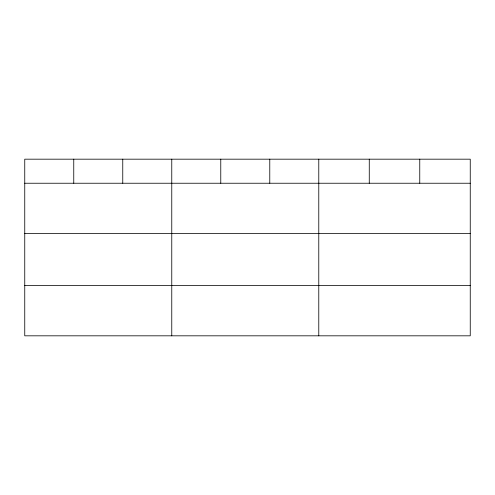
<?xml version="1.0" encoding="UTF-8"?>
<svg xmlns="http://www.w3.org/2000/svg" width="495" height="495" viewBox="0 0 495 495"><rect width="100%" height="100%" fill="white"/><g stroke="black" fill="none" stroke-linecap="round" stroke-linejoin="round"><path stroke-width="0.74" d="M470.25 233.59L470.25 159.18L24.75 159.18L24.75 335.82L470.25 335.82L470.25 233.59L24.75 233.59M24.75 183.237L470.25 183.237M24.75 285.473L470.25 285.473M419.76 159.18L419.76 183.237M369.27 159.18L369.27 183.237M318.78 159.18L318.78 335.82M269.775 159.18L269.775 183.237M220.77 159.18L220.77 183.237M171.765 159.18L171.765 335.82M122.76 159.18L122.76 183.237M73.755 159.18L73.755 183.237"/></g></svg>
